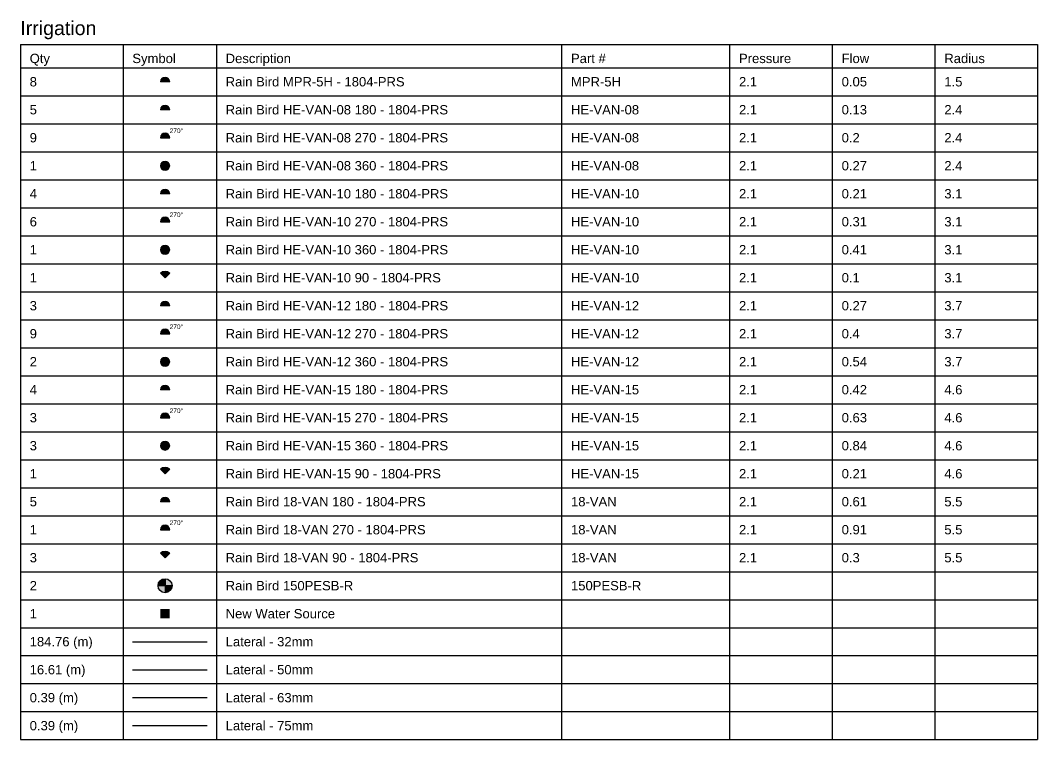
# Model space of a CAD drawing. Header units: inches. Extents: x 685564 to 685780, y 2762991 to 2763113.
# Drawn here: x 685679.9 to 685779.6, y 2763018.7 to 2763089.2 of the extents above; entities that cross this region are included whole.
import ezdxf

# ---------------------------------------------------------------- set-up
doc = ezdxf.new("R2010")
doc.units = ezdxf.units.IN
doc.header["$MEASUREMENT"] = 0
doc.layers.add('L-LGND-IRRI', color=7, linetype='Continuous')
doc.layers.add('L-SYMB-TRIM', color=7, linetype='Continuous', true_color=0x000000)
doc.styles.add('LegendText', font='arial.ttf', dxfattribs={"height": 0.9144})
doc.styles.get("Standard").update_dxf_attribs({"font": 'arial.ttf'})

# ---------------------------------------------------------------- blocks, each defined once
blk = doc.blocks.new('sprinklersym-17')
at = {"linetype": 'ByBlock'}
blk.add_hatch(color=0, dxfattribs=at).paths.add_polyline_path([(0.5, 0), (0.5, 0.08), (0.48, 0.15), (0.45, 0.23), (0.41, 0.29), (0.35, 0.35), (0.3, 0.4), (0.23, 0.44), (0.16, 0.47), (0.08, 0.49), (0, 0.5), (-0.08, 0.49), (-0.15, 0.47), (-0.23, 0.44), (-0.29, 0.4), (-0.35, 0.35), (-0.4, 0.29), (-0.44, 0.23), (-0.47, 0.15), (-0.49, 0.08), (-0.5, 0), (-0.49, 0), (0.5, 0)], flags=0)
at = {"color": 0, "linetype": 'ByBlock', "lineweight": 0}
blk.add_line((-0.5, 0), (0.5, 0), dxfattribs=at)
blk.add_arc((0, 0), 0.5, 0, 180, dxfattribs=at)
blk = doc.blocks.new('sprinklersym-146')
at = {"linetype": 'Continuous'}
blk.add_hatch(color=0, dxfattribs=at).paths.add_polyline_path([(0.5, 0), (0.49, 0.08), (0.48, 0.15), (0.45, 0.23), (0.4, 0.29), (0.35, 0.35), (0.29, 0.4), (0.23, 0.45), (0.15, 0.48), (0.08, 0.49), (0, 0.5), (-0.08, 0.49), (-0.15, 0.48), (-0.23, 0.45), (-0.29, 0.4), (-0.35, 0.35), (-0.4, 0.29), (-0.45, 0.23), (-0.48, 0.15), (-0.49, 0.08), (-0.5, 0)], flags=0)
at = {"color": 0, "linetype": 'Continuous', "ltscale": 0.442069, "flags": 128}
blk.add_lwpolyline([(-0.5, 0), (0.5, 0)], dxfattribs=at)
at = {"color": 0, "linetype": 'Continuous', "ltscale": 0.442069}
blk.add_arc((0, 0), 0.5, 0, 180, dxfattribs=at)
at = {"color": 0, "linetype": 'Continuous', "lineweight": 0}
blk.add_text('270°', height=0.5, dxfattribs=at).set_placement((0.5, 0.5))
blk = doc.blocks.new('sprinklersym-16')
at = {"linetype": 'ByBlock'}
blk.add_hatch(color=0, dxfattribs=at).paths.add_polyline_path([(0.5, 0), (0.49, 0.08), (0.48, 0.15), (0.45, 0.23), (0.4, 0.29), (0.35, 0.35), (0.29, 0.4), (0.23, 0.45), (0.15, 0.48), (0.08, 0.49), (0, 0.5), (-0.08, 0.49), (-0.15, 0.48), (-0.23, 0.45), (-0.29, 0.4), (-0.35, 0.35), (-0.4, 0.29), (-0.45, 0.23), (-0.48, 0.15), (-0.49, 0.08), (-0.5, 0), (-0.49, -0.08), (-0.48, -0.15), (-0.45, -0.23), (-0.4, -0.29), (-0.35, -0.35), (-0.29, -0.4), (-0.23, -0.45), (-0.15, -0.48), (-0.08, -0.49), (0, -0.5), (0.08, -0.49), (0.15, -0.48), (0.23, -0.45), (0.29, -0.4), (0.35, -0.35), (0.4, -0.29), (0.45, -0.23), (0.48, -0.15), (0.49, -0.08)], flags=0)
at = {"color": 0, "linetype": 'ByBlock', "lineweight": 0}
blk.add_circle((0, 0), 0.5, dxfattribs=at)
blk = doc.blocks.new('sprinklersym-18')
at = {"linetype": 'ByBlock'}
blk.add_hatch(color=0, dxfattribs=at).paths.add_polyline_path([(0.5, 0.5), (0.42, 0.57), (0.32, 0.63), (0.22, 0.67), (0.11, 0.7), (0, 0.71), (-0.11, 0.7), (-0.22, 0.67), (-0.32, 0.63), (-0.41, 0.57), (-0.5, 0.5), (-0.5, 0.5), (0, 0)], flags=0)
at = {"color": 0, "linetype": 'ByBlock', "lineweight": 0}
for q in [(-0.5, 0.5), (0.5, 0.5)]:
    blk.add_line((0, 0), q, dxfattribs=at)
blk.add_arc((0, 0), 0.71, 45.1817, 134.817, dxfattribs=at)
blk = doc.blocks.new('valvesym-1')
at = {"linetype": 'Continuous', "lineweight": 0}
for points in [[(-0.01, 0), (-0.75, 0), (-0.75, 0.01), (-0.74, 0.12), (-0.71, 0.23), (-0.67, 0.34), (-0.61, 0.44), (-0.53, 0.53), (-0.44, 0.61), (-0.34, 0.67), (-0.23, 0.71), (-0.12, 0.74), (-0.01, 0.75), (0, 0.75), (0, 0.01)], [(0.75, 0), (0.01, 0), (0, -0.01), (0, -0.75), (0.01, -0.75), (0.12, -0.74), (0.23, -0.71), (0.34, -0.67), (0.44, -0.61), (0.53, -0.53), (0.61, -0.44), (0.67, -0.34), (0.71, -0.23), (0.74, -0.12), (0.75, -0.01)]]:
    blk.add_hatch(color=0, dxfattribs=at).paths.add_polyline_path(points, flags=0)
at = {"layer": 'L-SYMB-TRIM', "linetype": 'Continuous', "lineweight": 0}
h = blk.add_hatch(color=256, dxfattribs=at)
edge = h.paths.add_edge_path()
edge.add_arc((0, 0), 0.75, 0, 360)
at = {"color": 0, "linetype": 'Continuous', "ltscale": 0.102234, "flags": 128}
for points in [[(0.75, 0), (-0.75, 0)], [(0, 0.75), (0, -0.75)]]:
    blk.add_lwpolyline(points, dxfattribs=at)
at = {"color": 0, "linetype": 'Continuous', "ltscale": 0.102234}
blk.add_circle((0, 0), 0.75, dxfattribs=at)
blk = doc.blocks.new('metersym-6')
at = {"linetype": 'Continuous', "lineweight": 0}
h = blk.add_hatch(color=0, dxfattribs=at)
h.paths.add_polyline_path([(0.49, 0.5), (-0.51, 0.5), (-0.51, -0.5), (0.49, -0.5)])
h.paths.add_polyline_path([(0.23, 0.21), (0.24, 0.19), (0.25, 0.17), (0.26, 0.15), (0.26, 0.13), (0.26, 0.1), (0.26, 0.08), (0.26, 0.07), (0.25, 0.05), (0.25, 0.03), (0.25, 0.02), (0.24, 0), (0.23, -0.01), (0.22, -0.02), (0.22, -0.03), (0.21, -0.04), (0.2, -0.05), (0.19, -0.06), (0.18, -0.06), (0.16, -0.07), (0.15, -0.08), (0.14, -0.08), (0.13, -0.08), (0.12, -0.09), (0.1, -0.09), (0.09, -0.09), (0.07, -0.09), (0.04, -0.09), (0.02, -0.09), (-0.01, -0.09), (-0.09, -0.09), (-0.09, -0.33), (-0.22, -0.33), (-0.22, 0.29), (-0.02, 0.29), (0.02, 0.29), (0.05, 0.29), (0.08, 0.29), (0.1, 0.29), (0.12, 0.29), (0.13, 0.28), (0.15, 0.28), (0.17, 0.27), (0.18, 0.26), (0.2, 0.25), (0.21, 0.24), (0.22, 0.22)], flags=16)
blk.add_hatch(color=0, dxfattribs=at).paths.add_polyline_path([(-0.09, 0.01), (-0.02, 0.01), (0, 0.01), (0.02, 0.01), (0.04, 0.01), (0.05, 0.01), (0.07, 0.02), (0.08, 0.02), (0.08, 0.02), (0.09, 0.03), (0.1, 0.03), (0.1, 0.04), (0.11, 0.04), (0.12, 0.05), (0.12, 0.06), (0.12, 0.07), (0.13, 0.07), (0.13, 0.08), (0.13, 0.09), (0.13, 0.1), (0.13, 0.11), (0.13, 0.12), (0.12, 0.13), (0.12, 0.14), (0.12, 0.15), (0.11, 0.16), (0.1, 0.16), (0.1, 0.17), (0.09, 0.17), (0.08, 0.18), (0.07, 0.18), (0.06, 0.18), (0.05, 0.19), (0.04, 0.19), (0.03, 0.19), (0.02, 0.19), (0.01, 0.19), (0, 0.19), (-0.01, 0.19), (-0.02, 0.19), (-0.04, 0.19), (-0.05, 0.19), (-0.07, 0.19), (-0.09, 0.19)])
at = {"layer": 'L-SYMB-TRIM', "linetype": 'Continuous', "lineweight": 0}
blk.add_hatch(color=256, dxfattribs=at).paths.add_polyline_path([(-0.51, -0.5), (0.49, -0.5), (0.49, 0.5), (-0.51, 0.5)])
at = {"color": 0, "linetype": 'Continuous', "ltscale": 0.102234, "const_width": 0.01, "flags": 128}
blk.add_lwpolyline([(-0.51, -0.5), (0.49, -0.5), (0.49, 0.5), (-0.51, 0.5), (-0.51, -0.5)], close=True, dxfattribs=at)
at = {"color": 0, "linetype": 'Continuous', "ltscale": 0.00639, "flags": 128}
for points in [[(-0.22, -0.33), (-0.22, 0.29), (-0.02, 0.29), (0.02, 0.29), (0.05, 0.29), (0.08, 0.29), (0.1, 0.29), (0.12, 0.29), (0.13, 0.28), (0.15, 0.28), (0.17, 0.27), (0.18, 0.26), (0.2, 0.25), (0.21, 0.24), (0.22, 0.22), (0.23, 0.21), (0.24, 0.19), (0.25, 0.17), (0.26, 0.15), (0.26, 0.13), (0.26, 0.1), (0.26, 0.08), (0.26, 0.07), (0.25, 0.05), (0.25, 0.03), (0.25, 0.02), (0.24, 0), (0.23, -0.01), (0.22, -0.02), (0.22, -0.03), (0.21, -0.04), (0.2, -0.05), (0.19, -0.06), (0.18, -0.06), (0.16, -0.07), (0.15, -0.08), (0.14, -0.08), (0.13, -0.08), (0.12, -0.09), (0.1, -0.09), (0.09, -0.09), (0.07, -0.09), (0.04, -0.09), (0.02, -0.09), (-0.01, -0.09), (-0.09, -0.09), (-0.09, -0.33), (-0.22, -0.33)], [(-0.09, 0.19), (-0.09, 0.01), (-0.02, 0.01), (0, 0.01), (0.02, 0.01), (0.04, 0.01), (0.05, 0.01), (0.07, 0.02), (0.08, 0.02), (0.08, 0.02), (0.09, 0.03), (0.1, 0.03), (0.1, 0.04), (0.11, 0.04), (0.12, 0.05), (0.12, 0.06), (0.12, 0.07), (0.13, 0.07), (0.13, 0.08), (0.13, 0.09), (0.13, 0.1), (0.13, 0.11), (0.13, 0.12), (0.12, 0.13), (0.12, 0.14), (0.12, 0.15), (0.11, 0.16), (0.1, 0.16), (0.1, 0.17), (0.09, 0.17), (0.08, 0.18), (0.07, 0.18), (0.06, 0.18), (0.05, 0.19), (0.04, 0.19), (0.03, 0.19), (0.02, 0.19), (0.01, 0.19), (0, 0.19), (-0.01, 0.19), (-0.02, 0.19), (-0.04, 0.19), (-0.05, 0.19), (-0.07, 0.19), (-0.09, 0.19)]]:
    blk.add_lwpolyline(points, close=True, dxfattribs=at)

msp = doc.modelspace()

# ---------------------------------------------------------------- linework, layer by layer
at = {"layer": 'L-LGND-IRRI'}
for p, q in [((685679.909, 2763086.842), (685779.579, 2763086.842)), ((685679.909, 2763086.842), (685679.909, 2763018.719)), ((685689.968, 2763086.842), (685689.968, 2763018.719)), ((685699.112, 2763086.842), (685699.112, 2763018.719)), ((685732.944, 2763086.842), (685732.944, 2763018.719)), ((685749.404, 2763086.842), (685749.404, 2763018.719)), ((685759.462, 2763086.842), (685759.462, 2763018.719)), ((685769.52, 2763086.842), (685769.52, 2763018.719)), ((685779.579, 2763086.842), (685779.579, 2763018.719)), ((685679.909, 2763084.556), (685779.579, 2763084.556)), ((685679.909, 2763081.813), (685779.579, 2763081.813)), ((685679.909, 2763079.07), (685779.579, 2763079.07)), ((685679.909, 2763076.326), (685779.579, 2763076.326)), ((685679.909, 2763073.583), (685779.579, 2763073.583)), ((685679.909, 2763070.84), (685779.579, 2763070.84)), ((685679.909, 2763068.097), (685779.579, 2763068.097)), ((685679.909, 2763065.354), (685779.579, 2763065.354)), ((685679.909, 2763062.61), (685779.579, 2763062.61)), ((685679.909, 2763059.867), (685779.579, 2763059.867)), ((685679.909, 2763057.124), (685779.579, 2763057.124)), ((685679.909, 2763054.381), (685779.579, 2763054.381)), ((685679.909, 2763051.638), (685779.579, 2763051.638)), ((685679.909, 2763048.894), (685779.579, 2763048.894)), ((685679.909, 2763046.151), (685779.579, 2763046.151)), ((685679.909, 2763043.408), (685779.579, 2763043.408)), ((685679.909, 2763040.665), (685779.579, 2763040.665)), ((685679.909, 2763037.922), (685779.579, 2763037.922)), ((685679.909, 2763035.178), (685779.579, 2763035.178)), ((685679.909, 2763032.435), (685779.579, 2763032.435)), ((685679.909, 2763029.692), (685779.579, 2763029.692)), ((685679.909, 2763026.949), (685779.579, 2763026.949)), ((685679.909, 2763024.206), (685779.579, 2763024.206)), ((685679.909, 2763021.462), (685779.579, 2763021.462)), ((685679.909, 2763018.719), (685779.579, 2763018.719))]:
    msp.add_line(p, q, dxfattribs=at)
at = {"layer": 'L-LGND-IRRI', "color": 5, "linetype": 'Continuous'}
msp.add_line((685690.882, 2763028.32), (685698.197, 2763028.32), dxfattribs=at)
at = {"layer": 'L-LGND-IRRI', "color": 4, "linetype": 'Continuous'}
msp.add_line((685690.882, 2763025.577), (685698.197, 2763025.577), dxfattribs=at)
at = {"layer": 'L-LGND-IRRI', "color": 214, "linetype": 'Continuous'}
msp.add_line((685690.882, 2763022.834), (685698.197, 2763022.834), dxfattribs=at)
at = {"layer": 'L-LGND-IRRI', "color": 220, "linetype": 'Continuous'}
msp.add_line((685690.882, 2763020.091), (685698.197, 2763020.091), dxfattribs=at)

# ---------------------------------------------------------------- block references
at = {"layer": 'L-LGND-IRRI', "color": 1, "true_color": 0xff0000, "xscale": 0.9144000000000001, "yscale": 0.9144000000000001}
msp.add_blockref('sprinklersym-17', (685694.082, 2763083.184), dxfattribs=at)
at = {"layer": 'L-LGND-IRRI', "color": 104, "true_color": 0x009933, "xscale": 0.9144000000000001, "yscale": 0.9144000000000001}
for name, p in [('sprinklersym-17', (685694.082, 2763080.441)), ('sprinklersym-146', (685694.082, 2763077.698)), ('sprinklersym-16', (685694.082, 2763074.955))]:
    msp.add_blockref(name, p, dxfattribs=at)
at = {"layer": 'L-LGND-IRRI', "color": 152, "true_color": 0x006ad5, "xscale": 0.9144000000000001, "yscale": 0.9144000000000001}
for name, p in [('sprinklersym-17', (685694.082, 2763072.212)), ('sprinklersym-146', (685694.082, 2763069.468)), ('sprinklersym-16', (685694.082, 2763066.725)), ('sprinklersym-18', (685694.082, 2763063.982))]:
    msp.add_blockref(name, p, dxfattribs=at)
at = {"layer": 'L-LGND-IRRI', "color": 27, "true_color": 0x6b4d2c, "xscale": 0.9144000000000001, "yscale": 0.9144000000000001}
for name, p in [('sprinklersym-17', (685694.082, 2763061.239)), ('sprinklersym-146', (685694.082, 2763058.496)), ('sprinklersym-16', (685694.082, 2763055.752))]:
    msp.add_blockref(name, p, dxfattribs=at)
at = {"layer": 'L-LGND-IRRI', "color": 7, "xscale": 0.9144000000000001, "yscale": 0.9144000000000001}
for name, p in [('sprinklersym-17', (685694.082, 2763053.009)), ('sprinklersym-146', (685694.082, 2763050.266)), ('sprinklersym-16', (685694.082, 2763047.523)), ('sprinklersym-18', (685694.082, 2763044.78)), ('valvesym-1', (685694.082, 2763033.807))]:
    msp.add_blockref(name, p, dxfattribs=at)
at = {"layer": 'L-LGND-IRRI', "color": 43, "true_color": 0xdaae3e, "xscale": 0.9144000000000001, "yscale": 0.9144000000000001}
for name, p in [('sprinklersym-17', (685694.082, 2763042.036)), ('sprinklersym-146', (685694.082, 2763039.293)), ('sprinklersym-18', (685694.082, 2763036.55))]:
    msp.add_blockref(name, p, dxfattribs=at)
at = {"layer": 'L-LGND-IRRI', "xscale": 0.9144000000000001, "yscale": 0.9144000000000001}
msp.add_blockref('metersym-6', (685694.082, 2763031.064), dxfattribs=at)

# ---------------------------------------------------------------- texts
at = {"layer": 'L-LGND-IRRI', "style": 'LegendText'}
for s, height, p in [('Irrigation', 1.3716, (685679.909, 2763087.756)), ('Qty', 0.9144, (685680.824, 2763085.013)), ('Symbol', 0.9144, (685690.882, 2763085.013)), ('Description', 0.9144, (685700.026, 2763085.013)), ('Part #', 0.9144, (685733.859, 2763085.013)), ('Pressure', 0.9144, (685750.318, 2763085.013)), ('Flow', 0.9144, (685760.376, 2763085.013)), ('Radius', 0.9144, (685770.435, 2763085.013)), ('8', 0.914, (685680.824, 2763082.727)), ('Rain Bird MPR-5H - 1804-PRS', 0.9144, (685700.026, 2763082.727)), ('MPR-5H', 0.9144, (685733.859, 2763082.727)), ('2.1', 0.9144, (685750.318, 2763082.727)), ('0.05', 0.9144, (685760.376, 2763082.727)), ('1.5', 0.9144, (685770.435, 2763082.727)), ('5', 0.914, (685680.824, 2763079.984)), ('Rain Bird HE-VAN-08 180 - 1804-PRS', 0.9144, (685700.026, 2763079.984)), ('HE-VAN-08', 0.9144, (685733.859, 2763079.984)), ('2.1', 0.9144, (685750.318, 2763079.984)), ('0.13', 0.9144, (685760.376, 2763079.984)), ('2.4', 0.9144, (685770.435, 2763079.984)), ('9', 0.914, (685680.824, 2763077.241)), ('Rain Bird HE-VAN-08 270 - 1804-PRS', 0.9144, (685700.026, 2763077.241)), ('HE-VAN-08', 0.9144, (685733.859, 2763077.241)), ('2.1', 0.9144, (685750.318, 2763077.241)), ('0.2', 0.9144, (685760.376, 2763077.241)), ('2.4', 0.9144, (685770.435, 2763077.241)), ('1', 0.914, (685680.824, 2763074.498)), ('Rain Bird HE-VAN-08 360 - 1804-PRS', 0.9144, (685700.026, 2763074.498)), ('HE-VAN-08', 0.9144, (685733.859, 2763074.498)), ('2.1', 0.9144, (685750.318, 2763074.498)), ('0.27', 0.9144, (685760.376, 2763074.498)), ('2.4', 0.9144, (685770.435, 2763074.498)), ('4', 0.914, (685680.824, 2763071.754)), ('Rain Bird HE-VAN-10 180 - 1804-PRS', 0.9144, (685700.026, 2763071.754)), ('HE-VAN-10', 0.9144, (685733.859, 2763071.754)), ('2.1', 0.9144, (685750.318, 2763071.754)), ('0.21', 0.9144, (685760.376, 2763071.754)), ('3.1', 0.9144, (685770.435, 2763071.754)), ('6', 0.914, (685680.824, 2763069.011)), ('Rain Bird HE-VAN-10 270 - 1804-PRS', 0.9144, (685700.026, 2763069.011)), ('HE-VAN-10', 0.9144, (685733.859, 2763069.011)), ('2.1', 0.9144, (685750.318, 2763069.011)), ('0.31', 0.9144, (685760.376, 2763069.011)), ('3.1', 0.9144, (685770.435, 2763069.011)), ('1', 0.914, (685680.824, 2763066.268)), ('Rain Bird HE-VAN-10 360 - 1804-PRS', 0.9144, (685700.026, 2763066.268)), ('HE-VAN-10', 0.9144, (685733.859, 2763066.268)), ('2.1', 0.9144, (685750.318, 2763066.268)), ('0.41', 0.9144, (685760.376, 2763066.268)), ('3.1', 0.9144, (685770.435, 2763066.268)), ('1', 0.914, (685680.824, 2763063.525)), ('Rain Bird HE-VAN-10 90 - 1804-PRS', 0.9144, (685700.026, 2763063.525)), ('HE-VAN-10', 0.9144, (685733.859, 2763063.525)), ('2.1', 0.9144, (685750.318, 2763063.525)), ('0.1', 0.9144, (685760.376, 2763063.525)), ('3.1', 0.9144, (685770.435, 2763063.525)), ('3', 0.914, (685680.824, 2763060.782)), ('Rain Bird HE-VAN-12 180 - 1804-PRS', 0.9144, (685700.026, 2763060.782)), ('HE-VAN-12', 0.9144, (685733.859, 2763060.782)), ('2.1', 0.9144, (685750.318, 2763060.782)), ('0.27', 0.9144, (685760.376, 2763060.782)), ('3.7', 0.9144, (685770.435, 2763060.782)), ('9', 0.914, (685680.824, 2763058.038)), ('Rain Bird HE-VAN-12 270 - 1804-PRS', 0.9144, (685700.026, 2763058.038)), ('HE-VAN-12', 0.9144, (685733.859, 2763058.038)), ('2.1', 0.9144, (685750.318, 2763058.038)), ('0.4', 0.9144, (685760.376, 2763058.038)), ('3.7', 0.9144, (685770.435, 2763058.038)), ('2', 0.914, (685680.824, 2763055.295)), ('Rain Bird HE-VAN-12 360 - 1804-PRS', 0.9144, (685700.026, 2763055.295)), ('HE-VAN-12', 0.9144, (685733.859, 2763055.295)), ('2.1', 0.9144, (685750.318, 2763055.295)), ('0.54', 0.9144, (685760.376, 2763055.295)), ('3.7', 0.9144, (685770.435, 2763055.295)), ('4', 0.914, (685680.824, 2763052.552)), ('Rain Bird HE-VAN-15 180 - 1804-PRS', 0.9144, (685700.026, 2763052.552)), ('HE-VAN-15', 0.9144, (685733.859, 2763052.552)), ('2.1', 0.9144, (685750.318, 2763052.552)), ('0.42', 0.9144, (685760.376, 2763052.552)), ('4.6', 0.9144, (685770.435, 2763052.552)), ('3', 0.914, (685680.824, 2763049.809)), ('Rain Bird HE-VAN-15 270 - 1804-PRS', 0.9144, (685700.026, 2763049.809)), ('HE-VAN-15', 0.9144, (685733.859, 2763049.809)), ('2.1', 0.9144, (685750.318, 2763049.809)), ('0.63', 0.9144, (685760.376, 2763049.809)), ('4.6', 0.9144, (685770.435, 2763049.809)), ('3', 0.914, (685680.824, 2763047.066)), ('Rain Bird HE-VAN-15 360 - 1804-PRS', 0.9144, (685700.026, 2763047.066)), ('HE-VAN-15', 0.9144, (685733.859, 2763047.066)), ('2.1', 0.9144, (685750.318, 2763047.066)), ('0.84', 0.9144, (685760.376, 2763047.066)), ('4.6', 0.9144, (685770.435, 2763047.066)), ('1', 0.914, (685680.824, 2763044.322)), ('Rain Bird HE-VAN-15 90 - 1804-PRS', 0.9144, (685700.026, 2763044.322)), ('HE-VAN-15', 0.9144, (685733.859, 2763044.322)), ('2.1', 0.9144, (685750.318, 2763044.322)), ('0.21', 0.9144, (685760.376, 2763044.322)), ('4.6', 0.9144, (685770.435, 2763044.322)), ('5', 0.914, (685680.824, 2763041.579)), ('Rain Bird 18-VAN 180 - 1804-PRS', 0.9144, (685700.026, 2763041.579)), ('18-VAN', 0.9144, (685733.859, 2763041.579)), ('2.1', 0.9144, (685750.318, 2763041.579)), ('0.61', 0.9144, (685760.376, 2763041.579)), ('5.5', 0.9144, (685770.435, 2763041.579)), ('1', 0.914, (685680.824, 2763038.836)), ('Rain Bird 18-VAN 270 - 1804-PRS', 0.9144, (685700.026, 2763038.836)), ('18-VAN', 0.9144, (685733.859, 2763038.836)), ('2.1', 0.9144, (685750.318, 2763038.836)), ('0.91', 0.9144, (685760.376, 2763038.836)), ('5.5', 0.9144, (685770.435, 2763038.836)), ('3', 0.914, (685680.824, 2763036.093)), ('Rain Bird 18-VAN 90 - 1804-PRS', 0.9144, (685700.026, 2763036.093)), ('18-VAN', 0.9144, (685733.859, 2763036.093)), ('2.1', 0.9144, (685750.318, 2763036.093)), ('0.3', 0.9144, (685760.376, 2763036.093)), ('5.5', 0.9144, (685770.435, 2763036.093)), ('2', 0.914, (685680.824, 2763033.35)), ('Rain Bird 150PESB-R', 0.9144, (685700.026, 2763033.35)), ('150PESB-R', 0.9144, (685733.859, 2763033.35)), ('1', 0.914, (685680.824, 2763030.606)), ('New Water Source', 0.9144, (685700.026, 2763030.606)), ('184.76 (m)', 0.9144, (685680.824, 2763027.863)), ('Lateral - 32mm', 0.9144, (685700.026, 2763027.863)), ('16.61 (m)', 0.9144, (685680.824, 2763025.12)), ('Lateral - 50mm', 0.9144, (685700.026, 2763025.12)), ('0.39 (m)', 0.9144, (685680.824, 2763022.377)), ('Lateral - 63mm', 0.9144, (685700.026, 2763022.377)), ('0.39 (m)', 0.9144, (685680.824, 2763019.634)), ('Lateral - 75mm', 0.9144, (685700.026, 2763019.634))]:
    msp.add_text(s, height=height, dxfattribs=at).set_placement(p)

doc.saveas('drawing.dxf')
